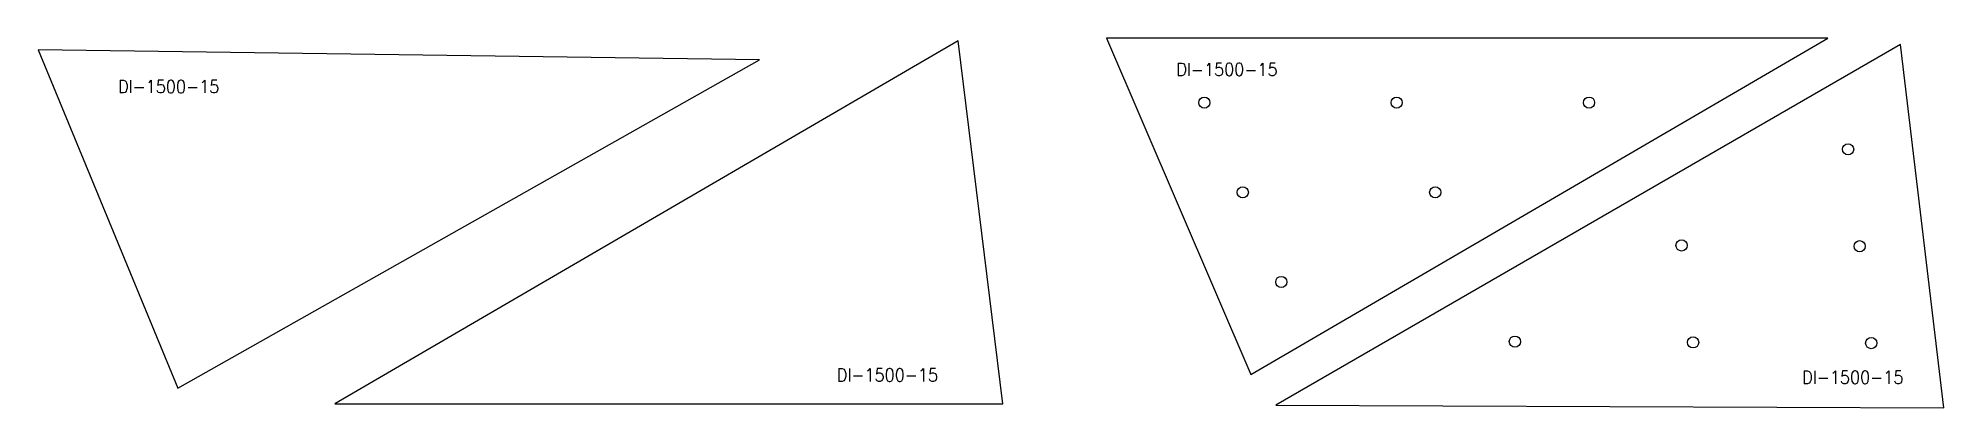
# Model space of a CAD drawing. Header units: millimetres. Extents: x 477 to 2691, y -1470 to -1040.
import ezdxf

# ---------------------------------------------------------------- set-up
doc = ezdxf.new("R2010")
doc.units = ezdxf.units.MM
doc.header["$LTSCALE"] = 12.7
doc.layers.get('0').update_dxf_attribs({"linetype": 'CONTINUOUS'})
doc.layers.add('TEXT', color=4, linetype='CONTINUOUS', lineweight=0)
doc.layers.add('VISIBLE', color=7, linetype='CONTINUOUS')
doc.styles.get("Standard").update_dxf_attribs({"font": 'standard'})

msp = doc.modelspace()

# ---------------------------------------------------------------- linework, layer by layer
for points in [[(1885.9, -1430.8), (2556.7, -1039.8), (1718.2, -1039.8)], [(639, -1446.8), (1315.1, -1065), (476.6, -1053.5)], [(1597.8, -1465.2), (1545.8, -1042.9), (821.3, -1465.2)], [(2641.2, -1047.3), (1915, -1466.6), (2691.5, -1469.8)]]:
    msp.add_lwpolyline(points, close=True)
at = {"layer": 'VISIBLE'}
for centre in [(1832, -1114.8), (2055.5, -1114.8), (2279.1, -1114.8), (2580.2, -1169.1), (1876.7, -1219.1), (2100.3, -1219.1), (2386.6, -1280.9), (2593.6, -1281.8), (1921.4, -1323.3), (2192.9, -1392.7), (2400, -1393.6), (2607, -1394.4)]:
    msp.add_circle(centre, 6.5, dxfattribs=at)

# ---------------------------------------------------------------- texts
at = {"layer": 'TEXT'}
for p in [(1799.4, -1083.8), (569.5, -1103.6), (1404.8, -1439), (2526.7, -1441.6)]:
    msp.add_text('DI-1500-15', height=15, dxfattribs=at).set_placement(p)

doc.saveas('drawing.dxf')
